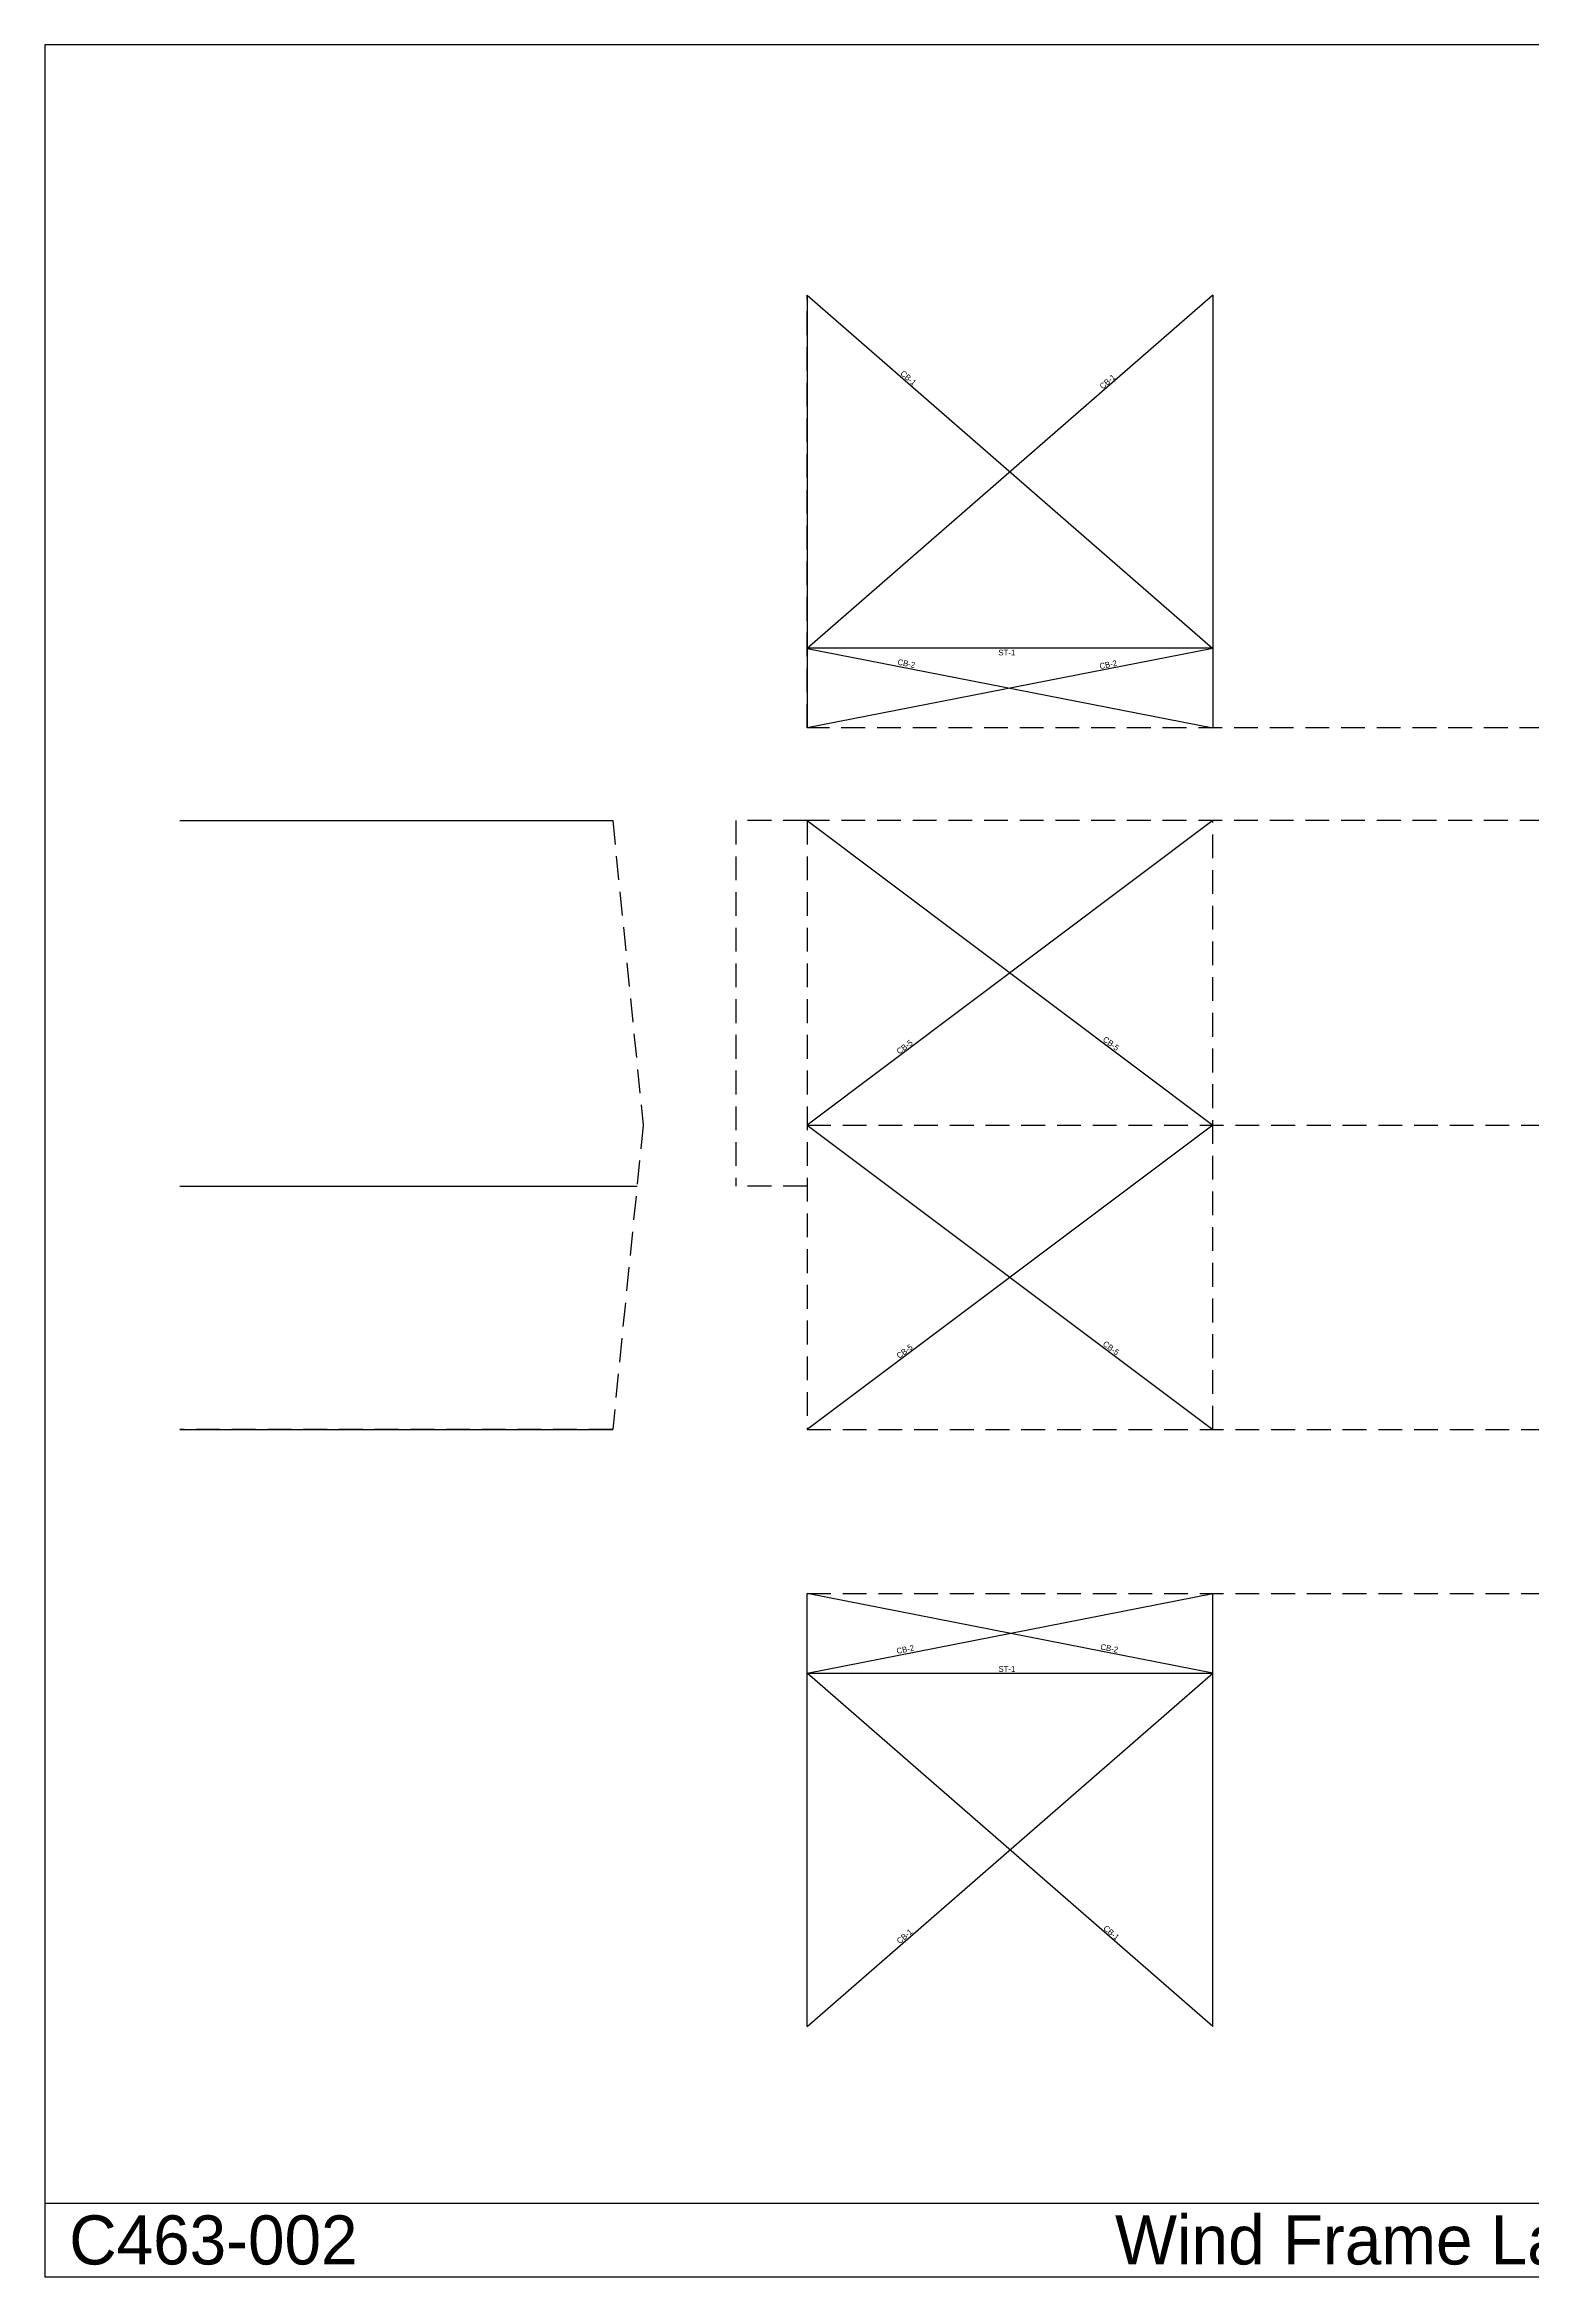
# Model space of a CAD drawing. Extents: x -16032 to 46532, y -17864 to 29112.
# Drawn here: x -16032 to 15250, y -17864 to 29112 of the extents above; entities that cross this region are included whole.
import ezdxf

# ---------------------------------------------------------------- set-up
doc = ezdxf.new("R2010")
doc.units = 0
doc.linetypes.add('CONTIN', pattern=[0])
doc.linetypes.add('DASHED', pattern=[750.75, 500.5, -250.25])
doc.layers.get('0').update_dxf_attribs({"linetype": 'CONTIN'})
for name, color, linetype in [('16', 7, 'CONTIN'), ('2', 7, 'CONTIN'), ('23', 7, 'DASHED'), ('3', 7, 'CONTIN'), ('4', 5, 'CONTIN'), ('8', 5, 'DASHED')]:
    doc.layers.add(name, color=color, linetype=linetype)

msp = doc.modelspace()

# ---------------------------------------------------------------- linework, layer by layer
for p, q in [((46531.801, 29112.359), (-16031.803, 29112.359)), ((-16031.803, 29112.359), (-16031.803, -17810.346)), ((-16031.803, -16261.896), (46531.801, -16261.896)), ((-16031.803, -17810.346), (46531.801, -17810.346))]:
    msp.add_line(p, q)
at = {"layer": '2'}
for p, q in [((8521.809, 16425.801), (12.21, 16426.361)), ((12.7, -5124.35), (8522.3, -5124.35))]:
    msp.add_line(p, q, dxfattribs=at)
at = {"layer": '23'}
msp.add_line((8535, 0), (8535, 12800), dxfattribs=at)
at = {"layer": '3'}
for p, q in [((8534.998, 23849.447), (-0.49, 16420.012)), ((0, 23850.012), (8534.509, 16419.449)), ((8534.509, 16419.449), (-0.602, 14750.011)), ((-0.49, 16420.012), (8534.398, 14749.448)), ((0, 12800), (8535, 6400)), ((8535, 12800), (0, 6400)), ((0, 6400), (8535, 0)), ((8535, 6400), (0, 0)), ((0, -5118), (8535, -3448)), ((8535, -5118), (0, -3448)), ((0, -12548), (8535, -5118)), ((8535, -12548), (0, -5118))]:
    msp.add_line(p, q, dxfattribs=at)
at = {"layer": '4'}
for p, q in [((0, 23850.012), (-0.602, 14750.011)), ((8534.998, 23849.447), (8534.398, 14749.448)), ((-13187.999, 12800), (-4087.999, 12799.999)), ((-13187.999, 5115), (-3576.5, 5115)), ((-13187.999, 0), (-4088, -0.001)), ((0, -12548), (0, -3448)), ((8535, -12548), (8535, -3448))]:
    msp.add_line(p, q, dxfattribs=at)
at = {"layer": '8'}
for p, q in [((-0.602, 14750.011), (0, 23850.012)), ((30499.396, 14747.999), (-0.602, 14750.011)), ((-13187.999, 12800), (-4087.999, 12799.999)), ((-4087.999, 12799.999), (-3448, 6400)), ((-1500, 12800), (-1500, 5115)), ((0, 12800), (-1500, 12800)), ((0, 12800), (0, 0)), ((30499.998, 12800), (0, 12800)), ((-3448, 6400), (-4088, -0.001)), ((0, 6400), (30499.998, 6400)), ((0, 5115), (-1500, 5115)), ((-4088, -0.001), (-13187.999, 0)), ((0, 0), (30499.998, 0)), ((0, -12548), (0, -3448)), ((0, -3448), (30499.998, -3448))]:
    msp.add_line(p, q, dxfattribs=at)

# ---------------------------------------------------------------- texts
for s, p in [('C463-002', (-15515.652, -17552.271)), ('Wind Frame Layout', (6475.454, -17552.271))]:
    msp.add_text(s, height=1032.299).set_placement(p)
at = {"layer": '16'}
for s, rotation, p in [('CB-1', 318.956, (1949.726, 22182.967)), ('CB-1', 41.037, (6217.202, 21862.479)), ('CB-2', 348.925, (1893.934, 16079.689)), ('ST-1', 359.996, (4023.159, 16273.696)), ('CB-2', 11.067, (6161.427, 15985.762)), ('CB-5', 36.865, (1938.664, 7884.195)), ('CB-5', -36.865, (6206.164, 8176.766)), ('CB-5', 36.865, (1938.664, 1484.194)), ('CB-5', -36.865, (6206.164, 1776.766)), ('CB-2', 11.071, (1894.448, -4716.842)), ('CB-2', 348.929, (6161.948, -4623.196)), ('CB-1', 41.041, (1949.835, -10820.124)), ('CB-1', 318.959, (6217.335, -10499.916))]:
    msp.add_text(s, height=121.92, rotation=rotation, dxfattribs=at).set_placement(p)
msp.add_text('ST-1', height=121.92, dxfattribs=at).set_placement((4023.66, -5093.87))

doc.saveas('drawing.dxf')
